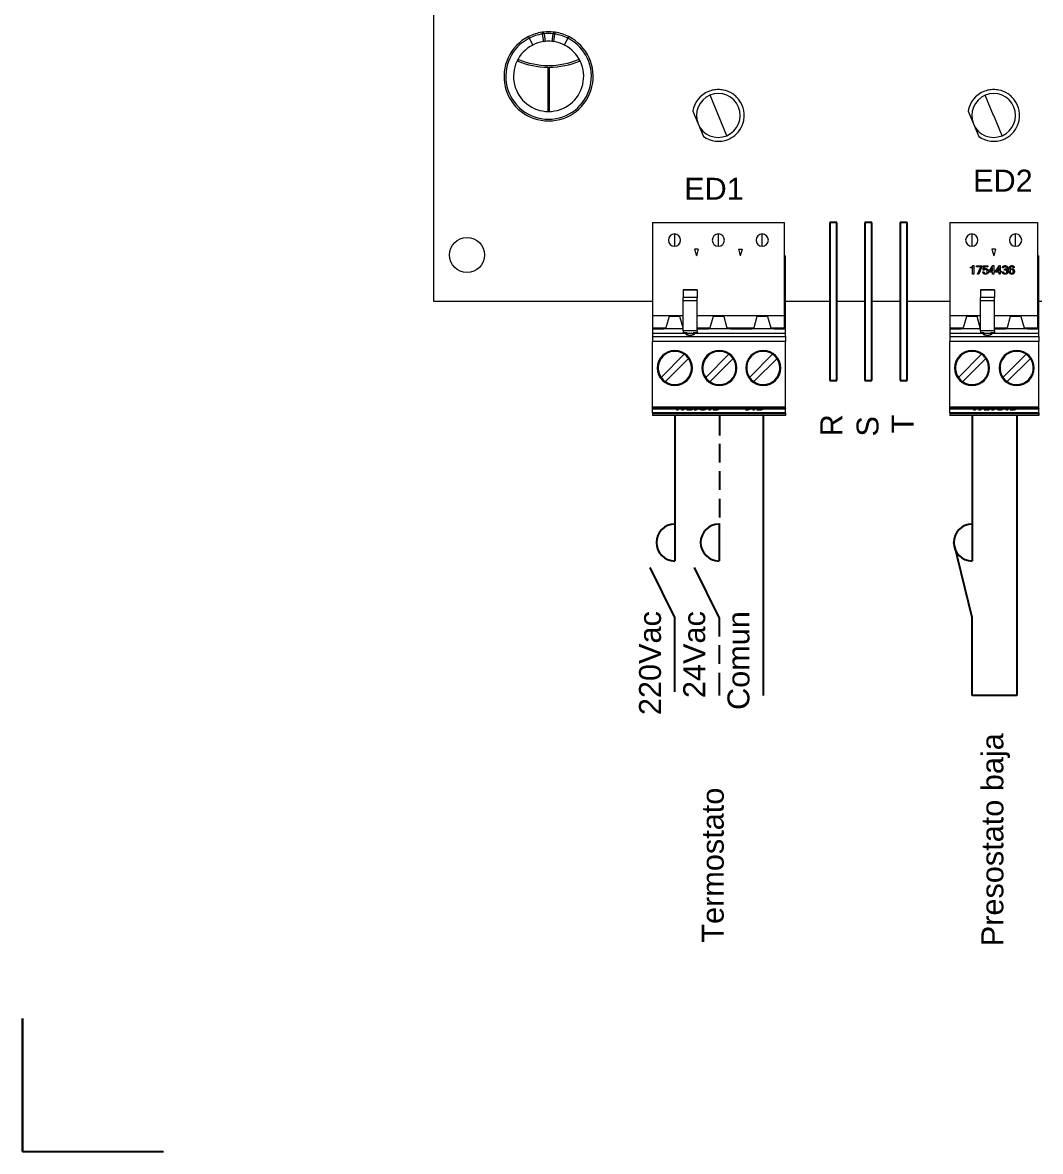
# Model space of a CAD drawing. Header units: millimetres. Extents: x -118 to 1430, y 370 to 641.
# Drawn here: x -118.3 to -2.3, y 370.1 to 498.8 of the extents above; entities that cross this region are included whole.
import ezdxf

# ---------------------------------------------------------------- set-up
doc = ezdxf.new("R2010")
doc.units = ezdxf.units.MM
doc.layers.add('TANGENT EDGES', color=7, linetype='Continuous', lineweight=0)
doc.layers.add('VISIBLE', color=7, linetype='Continuous', lineweight=0)
doc.layers.add('Z100', color=9, linetype='Continuous', plot=False)
doc.styles.get("Standard").update_dxf_attribs({"font": 'arial.ttf'})

msp = doc.modelspace()

# ---------------------------------------------------------------- linework, layer by layer
for p, q in [((-43.99, 453.97), (-43.99, 437.41)), ((-38.91, 453.97), (-38.91, 451.72)), ((-33.91, 453.97), (-33.91, 422.08)), ((-33.91, 453.97), (-33.91, 422.08)), ((-10.1, 453.97), (-10.1, 437.41)), ((-5.02, 453.97), (-5.02, 422.08)), ((-38.91, 450.77), (-38.91, 448.64)), ((-38.91, 447.63), (-38.91, 445.5)), ((-38.91, 444.49), (-38.91, 442.36)), ((-38.95, 441.66), (-38.95, 437.41)), ((-10.1, 430.95), (-12.2, 439.5)), ((-43.99, 430.95), (-46.79, 436.68)), ((-38.95, 430.95), (-41.75, 436.68)), ((-43.99, 422.5), (-43.99, 430.95)), ((-38.95, 430.95), (-38.95, 428.82)), ((-10.1, 422.08), (-10.1, 430.95)), ((-38.95, 427.81), (-38.95, 425.68)), ((-38.95, 424.67), (-38.95, 422.08)), ((-5.02, 422.08), (-10.1, 422.08))]:
    msp.add_line(p, q)
for centre in [(-43.99, 439.5), (-38.95, 439.5), (-10.1, 439.5)]:
    msp.add_arc(centre, 2.1, 90, 270)
at = {"layer": 'TANGENT EDGES'}
for p, q in [((-60.68, 497.15), (-60.59, 496.97)), ((-60.59, 496.97), (-60.19, 496.18)), ((-59.13, 497.64), (-59.1, 497.44)), ((-59.1, 497.44), (-58.97, 496.57)), ((-58.9, 497.47), (-58.77, 496.6)), ((-57.99, 496.6), (-57.86, 497.47)), ((-57.79, 496.57), (-57.66, 497.44)), ((-57.66, 497.44), (-57.63, 497.64)), ((-56.57, 496.18), (-56.17, 496.97)), ((-56.17, 496.97), (-56.08, 497.15)), ((-39.03, 488.18), (-39.98, 490.48)), ((-7.65, 488.18), (-8.6, 490.48)), ((-38.07, 485.86), (-39.02, 488.16)), ((-6.68, 485.86), (-7.64, 488.16)), ((-44.03, 474.67), (-44.03, 473.27)), ((-39.03, 473.27), (-39.03, 474.67)), ((-34.03, 473.27), (-34.03, 474.67)), ((-10.14, 474.67), (-10.14, 473.27)), ((-5.14, 473.27), (-5.14, 474.67)), ((-41.45, 468.25), (-43.05, 468.25)), ((-7.56, 468.25), (-9.16, 468.25)), ((-41.45, 467.43), (-43.05, 467.43)), ((-7.56, 467.43), (-9.16, 467.43)), ((-42.6, 463.4), (-43.05, 463.4)), ((-41.45, 463.4), (-41.89, 463.4)), ((-8.71, 463.4), (-9.16, 463.4)), ((-7.56, 463.4), (-8.01, 463.4)), ((-31.37, 462.4), (-46.53, 462.4)), ((-2.48, 462.4), (-12.64, 462.4)), ((-46.53, 454.97), (-31.37, 454.97)), ((-31.37, 454.77), (-46.53, 454.77)), ((-31.37, 454.17), (-46.53, 454.17)), ((-42.51, 454.61), (-42.51, 454.64)), ((-42.31, 454.69), (-42.31, 454.71)), ((-42.31, 454.6), (-42.31, 454.61)), ((-42.16, 454.68), (-42.16, 454.71)), ((-42.07, 454.61), (-42.07, 454.69)), ((-40.95, 454.74), (-40.95, 454.75)), ((-40.82, 454.6), (-40.82, 454.61)), ((-40.68, 454.74), (-40.68, 454.75)), ((-39.56, 454.67), (-39.56, 454.75)), ((-39.54, 454.61), (-39.54, 454.64)), ((-39.47, 454.74), (-39.47, 454.75)), ((-39.36, 454.66), (-39.36, 454.67)), ((-39.36, 454.6), (-39.36, 454.61)), ((-39.2, 454.74), (-39.2, 454.75)), ((-35.95, 454.74), (-35.95, 454.75)), ((-35.82, 454.6), (-35.82, 454.61)), ((-35.68, 454.74), (-35.68, 454.75)), ((-34.56, 454.67), (-34.56, 454.75)), ((-34.54, 454.61), (-34.54, 454.64)), ((-34.47, 454.74), (-34.47, 454.75)), ((-34.36, 454.66), (-34.36, 454.67)), ((-34.36, 454.6), (-34.36, 454.61)), ((-34.2, 454.74), (-34.2, 454.75)), ((-12.64, 454.97), (-2.48, 454.97)), ((-2.48, 454.77), (-12.64, 454.77)), ((-2.48, 454.17), (-12.64, 454.17)), ((-8.63, 454.61), (-8.63, 454.64)), ((-8.42, 454.69), (-8.42, 454.71)), ((-8.42, 454.6), (-8.42, 454.61)), ((-8.28, 454.68), (-8.28, 454.71)), ((-8.19, 454.61), (-8.19, 454.69)), ((-7.07, 454.74), (-7.07, 454.75)), ((-6.93, 454.6), (-6.93, 454.61)), ((-6.79, 454.74), (-6.79, 454.75)), ((-5.68, 454.67), (-5.68, 454.75)), ((-5.66, 454.61), (-5.66, 454.64)), ((-5.59, 454.74), (-5.59, 454.75)), ((-5.48, 454.66), (-5.48, 454.67)), ((-5.47, 454.6), (-5.47, 454.61)), ((-5.32, 454.74), (-5.32, 454.75))]:
    msp.add_line(p, q, dxfattribs=at)
for centre, radius, start, end in [((-58.38, 492.62), 4.88, 116.9206, 63.0794), ((-58.38, 492.62), 4.88, 98.4901, 116.9206), ((-58.38, 492.63), 4.87, 96.138, 98.4933), ((-58.38, 492.62), 4.88, 83.8588, 96.1412), ((-58.38, 492.63), 4.87, 81.5067, 83.862), ((-58.38, 492.62), 4.88, 63.0794, 81.5099), ((-39.03, 488.17), 0.01, 112.5227, 292.5227), ((-39.03, 488.17), 0.01, 292.5227, 112.5227), ((-7.64, 488.17), 0.01, 112.5227, 292.5227), ((-7.64, 488.17), 0.01, 292.5227, 112.5227), ((-44.03, 473.97), 0.7, 90, 270), ((-44.03, 473.97), 0.7, 270, 90), ((-39.03, 473.97), 0.7, 90, 270), ((-39.03, 473.97), 0.7, 270, 90), ((-34.03, 473.97), 0.7, 90, 270), ((-34.03, 473.97), 0.7, 270, 90), ((-10.14, 473.97), 0.7, 90, 270), ((-10.14, 473.97), 0.7, 270, 90), ((-5.14, 473.97), 0.7, 90, 270), ((-5.14, 473.97), 0.7, 270, 90)]:
    msp.add_arc(centre, radius, start, end, dxfattribs=at)
for centre, major_axis, ratio, start_param, end_param in [((-58.9, 497.47), (-0.03, 0.198), 0.000328, 4.71129, 6.283185), ((-57.86, 497.47), (-0.029, -0.198), 0.000506, -3.141545, -1.570256)]:
    msp.add_ellipse(centre, major_axis=major_axis, ratio=ratio, start_param=start_param, end_param=end_param, dxfattribs=at)
at = {"layer": 'VISIBLE'}
for p, q in [((-71.47, 466.97), (-71.47, 553.57)), ((-58.93, 497.67), (-58.93, 497.67)), ((-57.83, 497.67), (-57.83, 497.67)), ((-58.48, 493.67), (-58.48, 488.69)), ((-58.28, 488.69), (-58.28, 493.67)), ((-41.94, 488.66), (-41.34, 487.21)), ((-10.55, 488.66), (-9.95, 487.21)), ((-41.34, 487.21), (-40.74, 485.76)), ((-9.95, 487.21), (-9.35, 485.76)), ((-46.53, 475.97), (-46.53, 466.97)), ((-46.53, 475.97), (-31.53, 475.97)), ((-31.53, 475.97), (-31.53, 466.97)), ((-12.64, 475.97), (-12.64, 466.97)), ((-12.64, 475.97), (-2.64, 475.97)), ((-2.64, 475.97), (-2.64, 466.97)), ((-41.33, 472.92), (-41.73, 472.92)), ((-41.73, 472.92), (-41.53, 472.17)), ((-41.33, 472.92), (-41.53, 472.17)), ((-36.73, 472.92), (-36.33, 472.92)), ((-36.73, 472.92), (-36.53, 472.17)), ((-36.33, 472.92), (-36.53, 472.17)), ((-31.53, 472.17), (-31.37, 472.17)), ((-31.37, 463.87), (-31.37, 472.17)), ((-7.44, 472.92), (-7.84, 472.92)), ((-7.84, 472.92), (-7.64, 472.17)), ((-7.44, 472.92), (-7.64, 472.17)), ((-2.64, 472.17), (-2.48, 472.17)), ((-2.48, 463.87), (-2.48, 472.17)), ((-10.27, 470.79), (-10.27, 470.89)), ((-10.04, 470.09), (-10.04, 470.84)), ((-10.01, 471.06), (-9.91, 471.06)), ((-9.91, 471.06), (-9.91, 470.09)), ((-9.61, 470.93), (-9.61, 471.04)), ((-9.61, 471.04), (-8.99, 471.04)), ((-9.12, 470.93), (-9.61, 470.93)), ((-9.47, 470.09), (-9.12, 470.93)), ((-8.99, 470.96), (-9.34, 470.09)), ((-8.99, 471.04), (-8.99, 470.96)), ((-8.84, 470.54), (-8.8, 471.04)), ((-8.8, 471.04), (-8.29, 471.04)), ((-8.69, 470.93), (-8.72, 470.67)), ((-8.29, 470.93), (-8.69, 470.93)), ((-8.29, 471.04), (-8.29, 470.93)), ((-8.17, 470.43), (-7.73, 471.06)), ((-7.76, 470.86), (-8.05, 470.43)), ((-7.76, 470.43), (-7.76, 470.86)), ((-7.73, 471.06), (-7.64, 471.06)), ((-7.64, 471.06), (-7.64, 470.43)), ((-7.43, 470.43), (-6.99, 471.06)), ((-7.02, 470.86), (-7.31, 470.43)), ((-7.02, 470.43), (-7.02, 470.86)), ((-6.99, 471.06), (-6.9, 471.06)), ((-6.9, 471.06), (-6.9, 470.43)), ((-6.51, 470.81), (-6.63, 470.81)), ((-5.29, 470.82), (-5.42, 470.82)), ((-9.91, 470.09), (-10.04, 470.09)), ((-9.34, 470.09), (-9.47, 470.09)), ((-8.87, 470.34), (-8.75, 470.34)), ((-8.74, 470.54), (-8.84, 470.54)), ((-8.17, 470.32), (-8.17, 470.43)), ((-7.76, 470.32), (-8.17, 470.32)), ((-8.05, 470.43), (-7.76, 470.43)), ((-7.76, 470.09), (-7.76, 470.32)), ((-7.64, 470.09), (-7.76, 470.09)), ((-7.64, 470.43), (-7.51, 470.43)), ((-7.64, 470.32), (-7.64, 470.09)), ((-7.51, 470.32), (-7.64, 470.32)), ((-7.51, 470.43), (-7.51, 470.32)), ((-7.43, 470.32), (-7.43, 470.43)), ((-7.02, 470.32), (-7.43, 470.32)), ((-7.31, 470.43), (-7.02, 470.43)), ((-7.02, 470.09), (-7.02, 470.32)), ((-6.9, 470.09), (-7.02, 470.09)), ((-6.9, 470.43), (-6.77, 470.43)), ((-6.77, 470.32), (-6.9, 470.32)), ((-6.9, 470.32), (-6.9, 470.09)), ((-6.77, 470.43), (-6.77, 470.32)), ((-6.65, 470.34), (-6.52, 470.34)), ((-6.4, 470.55), (-6.4, 470.65)), ((-6.4, 470.65), (-6.37, 470.65)), ((-6.36, 470.55), (-6.4, 470.55)), ((-41.45, 468.31), (-43.05, 468.31)), ((-43.05, 468.31), (-43.05, 468.25)), ((-43.05, 468.25), (-43.05, 467.43)), ((-41.45, 468.31), (-41.45, 468.25)), ((-41.45, 468.25), (-41.45, 467.43)), ((-7.56, 468.31), (-9.16, 468.31)), ((-9.16, 468.31), (-9.16, 468.25)), ((-9.16, 468.25), (-9.16, 467.43)), ((-7.56, 468.31), (-7.56, 468.25)), ((-7.56, 468.25), (-7.56, 467.43)), ((-46.53, 466.97), (-71.47, 466.97)), ((-46.53, 466.97), (-46.53, 465.34)), ((-43.05, 467.06), (-43.05, 467.43)), ((-41.45, 467.06), (-43.05, 467.06)), ((-43.05, 463.63), (-43.05, 467.06)), ((-41.45, 467.06), (-41.45, 467.43)), ((-41.45, 463.63), (-41.45, 467.06)), ((-31.53, 466.97), (-31.53, 465.34)), ((-26.32, 466.97), (-31.53, 466.97)), ((-26.32, 466.97), (-31.53, 466.97)), ((-22.32, 466.97), (-25.52, 466.97)), ((-22.32, 466.97), (-25.52, 466.97)), ((-18.32, 466.97), (-21.52, 466.97)), ((-12.64, 466.97), (-17.52, 466.97)), ((-12.64, 466.97), (-12.64, 465.34)), ((-9.16, 467.06), (-9.16, 467.43)), ((-7.56, 467.06), (-9.16, 467.06)), ((-9.16, 463.63), (-9.16, 467.06)), ((-7.56, 467.06), (-7.56, 467.43)), ((-7.56, 463.63), (-7.56, 467.06)), ((-2.64, 466.97), (-2.64, 465.34)), ((-2.14, 466.97), (-2.48, 466.97)), ((-43.05, 465.34), (-46.53, 465.34)), ((-46.53, 465.34), (-46.53, 463.97)), ((-44.63, 465.27), (-45, 463.97)), ((-43.42, 465.27), (-44.63, 465.27)), ((-43.05, 463.97), (-43.42, 465.27)), ((-31.53, 465.34), (-41.45, 465.34)), ((-39.63, 465.27), (-40, 463.97)), ((-38.42, 465.27), (-39.63, 465.27)), ((-38.42, 465.27), (-38.05, 463.97)), ((-34.63, 465.27), (-35, 463.97)), ((-33.42, 465.27), (-34.63, 465.27)), ((-33.42, 465.27), (-33.05, 463.97)), ((-31.53, 465.34), (-31.53, 463.97)), ((-9.16, 465.34), (-12.64, 465.34)), ((-12.64, 465.34), (-12.64, 463.97)), ((-10.75, 465.27), (-11.12, 463.97)), ((-9.54, 465.27), (-10.75, 465.27)), ((-9.17, 463.97), (-9.54, 465.27)), ((-2.64, 465.34), (-7.56, 465.34)), ((-5.75, 465.27), (-6.12, 463.97)), ((-4.54, 465.27), (-5.75, 465.27)), ((-4.54, 465.27), (-4.17, 463.97)), ((-2.64, 465.34), (-2.64, 463.97)), ((-46.53, 463.97), (-45, 463.97)), ((-46.53, 463.97), (-46.53, 463.87)), ((-46.53, 463.87), (-46.53, 463.37)), ((-46.53, 463.87), (-45.24, 463.87)), ((-46.53, 463.37), (-42.63, 463.37)), ((-46.53, 463.37), (-46.53, 463)), ((-45.24, 463.97), (-45.24, 463.87)), ((-43.05, 463.87), (-45.24, 463.87)), ((-43.05, 463.97), (-43.05, 463.97)), ((-41.45, 463.63), (-43.05, 463.63)), ((-43.05, 463.63), (-43.05, 463.4)), ((-43.05, 463.37), (-43.05, 463.4)), ((-41.86, 463.37), (-31.37, 463.37)), ((-41.45, 463.97), (-40, 463.97)), ((-41.45, 463.87), (-40.16, 463.87)), ((-41.45, 463.63), (-41.45, 463.4)), ((-41.45, 463.37), (-41.45, 463.4)), ((-40.16, 463.87), (-40.16, 463.97)), ((-37.65, 463.87), (-40.16, 463.87)), ((-38.05, 463.97), (-35, 463.97)), ((-37.65, 463.87), (-37.65, 463.97)), ((-37.65, 463.87), (-35.16, 463.87)), ((-35.16, 463.87), (-35.16, 463.97)), ((-32.65, 463.87), (-35.16, 463.87)), ((-33.05, 463.97), (-31.53, 463.97)), ((-32.65, 463.87), (-32.65, 463.97)), ((-32.65, 463.87), (-31.37, 463.87)), ((-31.37, 463.37), (-31.37, 463.87)), ((-31.37, 463), (-31.37, 463.37)), ((-12.64, 463.97), (-11.12, 463.97)), ((-12.64, 463.97), (-12.64, 463.87)), ((-12.64, 463.87), (-12.64, 463.37)), ((-12.64, 463.87), (-11.36, 463.87)), ((-12.64, 463.37), (-8.74, 463.37)), ((-12.64, 463.37), (-12.64, 463)), ((-11.36, 463.97), (-11.36, 463.87)), ((-9.16, 463.87), (-11.36, 463.87)), ((-9.17, 463.97), (-9.16, 463.97)), ((-7.56, 463.63), (-9.16, 463.63)), ((-9.16, 463.63), (-9.16, 463.4)), ((-9.16, 463.37), (-9.16, 463.4)), ((-7.98, 463.37), (-2.48, 463.37)), ((-7.56, 463.97), (-6.12, 463.97)), ((-7.56, 463.87), (-6.28, 463.87)), ((-7.56, 463.63), (-7.56, 463.4)), ((-7.56, 463.37), (-7.56, 463.4)), ((-6.28, 463.87), (-6.28, 463.97)), ((-3.77, 463.87), (-6.28, 463.87)), ((-4.17, 463.97), (-2.64, 463.97)), ((-3.77, 463.87), (-3.77, 463.97)), ((-3.77, 463.87), (-2.48, 463.87)), ((-2.48, 463.37), (-2.48, 463.87)), ((-2.48, 463), (-2.48, 463.37)), ((-46.53, 463), (-31.37, 463)), ((-46.53, 463), (-46.53, 462.4)), ((-46.53, 454.97), (-46.53, 462.4)), ((-31.37, 463), (-31.37, 462.4)), ((-31.37, 454.97), (-31.37, 462.4)), ((-12.64, 463), (-2.48, 463)), ((-12.64, 463), (-12.64, 462.4)), ((-12.64, 454.97), (-12.64, 462.4)), ((-2.48, 463), (-2.48, 462.4)), ((-2.48, 454.97), (-2.48, 462.4)), ((-45.55, 458.33), (-42.92, 460.96)), ((-42.42, 460.47), (-45.05, 457.84)), ((-37.84, 460.96), (-40.47, 458.33)), ((-39.97, 457.84), (-37.34, 460.47)), ((-32.84, 460.96), (-35.47, 458.33)), ((-34.97, 457.84), (-32.34, 460.47)), ((-11.66, 458.33), (-9.03, 460.96)), ((-8.54, 460.47), (-11.17, 457.84)), ((-3.95, 460.96), (-6.58, 458.33)), ((-6.09, 457.84), (-3.46, 460.47)), ((-46.53, 454.77), (-46.53, 454.97)), ((-46.53, 454.77), (-46.53, 454.75)), ((-46.53, 454.75), (-31.37, 454.75)), ((-46.53, 454.27), (-46.53, 454.75)), ((-46.53, 454.27), (-46.53, 454.17)), ((-31.37, 454.27), (-46.53, 454.27)), ((-46.53, 454.17), (-46.53, 453.97)), ((-44, 454.72), (-44, 454.74)), ((-43.78, 454.73), (-43.78, 454.75)), ((-43.78, 454.6), (-43.78, 454.73)), ((-43.78, 454.7), (-43.65, 454.7)), ((-43.65, 454.6), (-43.78, 454.6)), ((-43.65, 454.75), (-43.65, 454.6)), ((-42.86, 454.75), (-43.35, 454.75)), ((-43.35, 454.75), (-43.35, 454.75)), ((-43.21, 454.6), (-42.86, 454.75)), ((-43.08, 454.6), (-43.21, 454.6)), ((-42.73, 454.75), (-43.08, 454.6)), ((-43.08, 454.6), (-43.08, 454.66)), ((-42.86, 454.75), (-42.86, 454.75)), ((-42.73, 454.75), (-42.73, 454.75)), ((-42.61, 454.64), (-42.49, 454.64)), ((-42.58, 454.68), (-42.55, 454.75)), ((-42.48, 454.68), (-42.58, 454.68)), ((-42.48, 454.68), (-42.48, 454.75)), ((-42.43, 454.75), (-42.45, 454.7)), ((-42.45, 454.7), (-42.45, 454.75)), ((-42.43, 454.75), (-42.43, 454.75)), ((-42.03, 454.75), (-42.43, 454.75)), ((-42.11, 454.65), (-42.11, 454.7)), ((-42.03, 454.75), (-42.03, 454.75)), ((-41.37, 454.75), (-41.86, 454.75)), ((-41.86, 454.75), (-41.86, 454.75)), ((-41.73, 454.6), (-41.37, 454.75)), ((-41.59, 454.6), (-41.73, 454.6)), ((-41.25, 454.75), (-41.59, 454.6)), ((-41.59, 454.6), (-41.59, 454.66)), ((-41.37, 454.75), (-41.37, 454.75)), ((-41.25, 454.75), (-41.25, 454.75)), ((-41, 454.68), (-41, 454.75)), ((-40.63, 454.68), (-40.63, 454.75)), ((-40.3, 454.72), (-40.3, 454.74)), ((-40.07, 454.73), (-40.07, 454.75)), ((-40.07, 454.6), (-40.07, 454.73)), ((-40.07, 454.7), (-39.94, 454.7)), ((-39.94, 454.6), (-40.07, 454.6)), ((-39.94, 454.75), (-39.94, 454.6)), ((-39.63, 454.64), (-39.5, 454.64)), ((-39.52, 454.71), (-39.52, 454.75)), ((-39.15, 454.68), (-39.15, 454.69)), ((-39.14, 454.69), (-39.14, 454.75)), ((-39.12, 454.75), (-39.11, 454.75)), ((-35.63, 454.68), (-35.63, 454.75)), ((-35.3, 454.72), (-35.3, 454.74)), ((-35.07, 454.73), (-35.07, 454.75)), ((-35.07, 454.6), (-35.07, 454.73)), ((-35.07, 454.7), (-34.94, 454.7)), ((-34.94, 454.6), (-35.07, 454.6)), ((-34.94, 454.75), (-34.94, 454.6)), ((-34.63, 454.64), (-34.5, 454.64)), ((-34.52, 454.71), (-34.52, 454.75)), ((-34.15, 454.68), (-34.15, 454.69)), ((-34.14, 454.69), (-34.14, 454.75)), ((-34.12, 454.75), (-34.11, 454.75)), ((-31.37, 454.77), (-31.37, 454.97)), ((-31.37, 454.77), (-31.37, 454.75)), ((-31.37, 454.27), (-31.37, 454.75)), ((-31.37, 454.27), (-31.37, 454.17)), ((-31.37, 454.17), (-31.37, 453.97)), ((-12.64, 454.77), (-12.64, 454.97)), ((-12.64, 454.77), (-12.64, 454.75)), ((-12.64, 454.75), (-2.48, 454.75)), ((-12.64, 454.27), (-12.64, 454.75)), ((-12.64, 454.27), (-12.64, 454.17)), ((-2.48, 454.27), (-12.64, 454.27)), ((-12.64, 454.17), (-12.64, 453.97)), ((-10.12, 454.72), (-10.12, 454.74)), ((-9.89, 454.73), (-9.89, 454.75)), ((-9.89, 454.6), (-9.89, 454.73)), ((-9.89, 454.7), (-9.77, 454.7)), ((-9.77, 454.6), (-9.89, 454.6)), ((-9.77, 454.75), (-9.77, 454.6)), ((-8.97, 454.75), (-9.46, 454.75)), ((-9.46, 454.75), (-9.46, 454.75)), ((-9.33, 454.6), (-8.97, 454.75)), ((-9.19, 454.6), (-9.33, 454.6)), ((-8.84, 454.75), (-9.19, 454.6)), ((-9.19, 454.6), (-9.19, 454.66)), ((-8.97, 454.75), (-8.97, 454.75)), ((-8.84, 454.75), (-8.84, 454.75)), ((-8.73, 454.64), (-8.6, 454.64)), ((-8.69, 454.68), (-8.66, 454.75)), ((-8.6, 454.68), (-8.69, 454.68)), ((-8.6, 454.68), (-8.6, 454.75)), ((-8.55, 454.75), (-8.57, 454.7)), ((-8.57, 454.7), (-8.57, 454.75)), ((-8.55, 454.75), (-8.55, 454.75)), ((-8.14, 454.75), (-8.55, 454.75)), ((-8.22, 454.65), (-8.22, 454.7)), ((-8.14, 454.75), (-8.14, 454.75)), ((-7.49, 454.75), (-7.98, 454.75)), ((-7.98, 454.75), (-7.98, 454.75)), ((-7.85, 454.6), (-7.49, 454.75)), ((-7.71, 454.6), (-7.85, 454.6)), ((-7.36, 454.75), (-7.71, 454.6)), ((-7.71, 454.6), (-7.71, 454.66)), ((-7.49, 454.75), (-7.49, 454.75)), ((-7.36, 454.75), (-7.36, 454.75)), ((-7.11, 454.68), (-7.11, 454.75)), ((-6.75, 454.68), (-6.75, 454.75)), ((-6.41, 454.72), (-6.41, 454.74)), ((-6.18, 454.73), (-6.18, 454.75)), ((-6.18, 454.6), (-6.18, 454.73)), ((-6.18, 454.7), (-6.06, 454.7)), ((-6.06, 454.6), (-6.18, 454.6)), ((-6.06, 454.75), (-6.06, 454.6)), ((-5.75, 454.64), (-5.62, 454.64)), ((-5.63, 454.71), (-5.63, 454.75)), ((-5.26, 454.69), (-5.26, 454.75)), ((-5.26, 454.68), (-5.26, 454.69)), ((-5.24, 454.75), (-5.22, 454.75)), ((-2.48, 454.77), (-2.48, 454.97)), ((-2.48, 454.77), (-2.48, 454.75)), ((-2.48, 454.27), (-2.48, 454.75)), ((-2.48, 454.27), (-2.48, 454.17)), ((-2.48, 454.17), (-2.48, 453.97)), ((-31.37, 453.97), (-46.53, 453.97)), ((-2.48, 453.97), (-12.64, 453.97))]:
    msp.add_line(p, q, dxfattribs=at)
msp.add_circle((-67.67, 472.27), 2, dxfattribs=at)
for centre, radius, start, end in [((-58.38, 492.62), 5.08, 116.9206, 270), ((-58.38, 492.62), 5.08, 98.4901, 116.9206), ((-58.38, 492.62), 4, 98.4901, 116.9206), ((-58.38, 492.62), 5.08, 96.2337, 98.4901), ((-58.38, 492.62), 3.99, 95.6212, 98.4929), ((-58.38, 492.62), 5.08, 83.7845, 96.2155), ((-58.38, 492.62), 4, 90, 95.6241), ((-58.38, 492.62), 5.08, 270, 63.0794), ((-58.38, 492.62), 4, 84.3759, 90), ((-58.38, 492.62), 3.99, 81.5071, 84.3788), ((-58.38, 492.62), 5.08, 81.5099, 83.7663), ((-58.38, 492.62), 4, 63.0794, 81.5099), ((-58.38, 492.62), 5.08, 63.0794, 81.5099), ((-58.38, 492.62), 4, 116.9206, 270.0001), ((-58.38, 492.62), 4, 269.9999, 63.0794), ((-58.38, 492.62), 3.92, 150.4522, 153.3915), ((-58.38, 502.7), 9.04, 247.167, 269.3661), ((-58.38, 502.7), 8.84, 247.286, 292.714), ((-58.38, 502.7), 9.04, 270.6339, 292.833), ((-58.37, 492.62), 3.92, 26.6085, 29.5478), ((-39.03, 488.17), 2.95, 112.5227, 170.4589), ((-39.03, 488.17), 2.5, 112.5227, 292.5227), ((-39.03, 488.17), 2.95, 101.2727, 112.5227), ((-39.03, 488.17), 2.5, 292.5227, 112.5227), ((-39.03, 488.17), 2.95, 90.0227, 101.2727), ((-39.03, 488.17), 2.95, 78.7727, 90.0227), ((-39.03, 488.17), 2.95, 56.2727, 78.7727), ((-39.03, 488.17), 2.95, 45.0227, 56.2727), ((-39.03, 488.17), 2.95, 33.7727, 45.0227), ((-7.64, 488.17), 2.95, 112.5227, 170.4589), ((-7.64, 488.17), 2.5, 112.5227, 292.5227), ((-7.64, 488.17), 2.95, 101.2727, 112.5227), ((-7.64, 488.17), 2.5, 292.5227, 112.5227), ((-7.64, 488.17), 2.95, 90.0227, 101.2727), ((-7.64, 488.17), 2.95, 78.7727, 90.0227), ((-7.64, 488.17), 2.95, 56.2727, 78.7727), ((-7.64, 488.17), 2.95, 45.0227, 56.2727), ((-7.64, 488.17), 2.95, 33.7727, 45.0227), ((-39.03, 488.17), 2.95, 11.2727, 33.7727), ((-7.64, 488.17), 2.95, 11.2727, 33.7727), ((-58.38, 492.61), 3.92, 268.5366, 271.4634), ((-39.03, 488.17), 2.95, 326.2727, 348.7727), ((-39.03, 488.17), 2.95, 0.0227, 11.2727), ((-39.03, 488.17), 2.95, 348.7727, 0.0227), ((-7.64, 488.17), 2.95, 326.2727, 348.7727), ((-7.64, 488.17), 2.95, 0.0227, 11.2727), ((-7.64, 488.17), 2.95, 348.7727, 0.0227), ((-39.03, 488.17), 2.95, 315.0227, 326.2727), ((-7.64, 488.17), 2.95, 315.0227, 326.2727), ((-39.03, 488.17), 2.95, 234.5865, 292.5227), ((-39.03, 488.17), 2.95, 292.5227, 303.7727), ((-39.03, 488.17), 2.95, 303.7727, 315.0227), ((-7.64, 488.17), 2.95, 234.5865, 292.5227), ((-7.64, 488.17), 2.95, 292.5227, 303.7727), ((-7.64, 488.17), 2.95, 303.7727, 315.0227), ((-43.99, 459.4), 2, 90, 270), ((-43.99, 459.4), 1.89, 135, 214.3365), ((-43.99, 459.4), 1.89, 55.6635, 135), ((-43.99, 459.4), 2, 270, 90), ((-43.99, 459.4), 1.89, 34.3365, 55.6635), ((-43.99, 459.4), 1.89, 315, 34.3365), ((-38.91, 459.4), 2, 90, 270), ((-38.91, 459.4), 1.89, 135, 214.3365), ((-38.91, 459.4), 1.89, 55.6635, 135), ((-38.91, 459.4), 2, 270, 90), ((-38.91, 459.4), 1.89, 34.3365, 55.6635), ((-38.91, 459.4), 1.89, 315, 34.3365), ((-33.91, 459.4), 2, 90, 270), ((-33.91, 459.4), 1.89, 135, 214.3365), ((-33.91, 459.4), 1.89, 55.6635, 135), ((-33.91, 459.4), 2, 270, 90), ((-33.91, 459.4), 1.89, 34.3365, 55.6635), ((-33.91, 459.4), 1.89, 315, 34.3365), ((-10.1, 459.4), 2, 90, 270), ((-10.1, 459.4), 1.89, 135, 214.3365), ((-10.1, 459.4), 1.89, 55.6635, 135), ((-10.1, 459.4), 2, 270, 90), ((-10.1, 459.4), 1.89, 34.3365, 55.6635), ((-10.1, 459.4), 1.89, 315, 34.3365), ((-5.02, 459.4), 2, 90, 270), ((-5.02, 459.4), 1.89, 135, 214.3365), ((-5.02, 459.4), 1.89, 55.6635, 135), ((-5.02, 459.4), 2, 270, 90), ((-5.02, 459.4), 1.89, 34.3365, 55.6635), ((-5.02, 459.4), 1.89, 315, 34.3365), ((-43.99, 459.4), 1.89, 214.3365, 235.6635), ((-43.99, 459.4), 1.89, 235.6635, 315), ((-38.91, 459.4), 1.89, 214.3365, 235.6635), ((-38.91, 459.4), 1.89, 235.6635, 315), ((-33.91, 459.4), 1.89, 214.3365, 235.6635), ((-33.91, 459.4), 1.89, 235.6635, 315), ((-10.1, 459.4), 1.89, 214.3365, 235.6635), ((-10.1, 459.4), 1.89, 235.6635, 315), ((-5.02, 459.4), 1.89, 214.3365, 235.6635), ((-5.02, 459.4), 1.89, 235.6635, 315)]:
    msp.add_arc(centre, radius, start, end, dxfattribs=at)
for points in [[(-10.27, 470.89), (-10.04, 470.89), (-10.01, 471.06)], [(-10.04, 470.84), (-10.11, 470.79), (-10.27, 470.79)], [(-6.63, 470.81), (-6.62, 470.93), (-6.54, 471)], [(-6.54, 471), (-6.46, 471.06), (-6.35, 471.06)], [(-6.34, 470.96), (-6.49, 470.96), (-6.51, 470.81)], [(-6.37, 470.65), (-6.2, 470.65), (-6.2, 470.82)], [(-6.35, 471.06), (-6.22, 471.06), (-6.14, 470.99)], [(-6.23, 470.93), (-6.27, 470.96), (-6.34, 470.96)], [(-6.2, 470.82), (-6.2, 470.89), (-6.23, 470.93)], [(-6.14, 470.99), (-6.07, 470.92), (-6.07, 470.81)], [(-6.07, 470.81), (-6.07, 470.75), (-6.1, 470.7)], [(-5.9, 470.54), (-5.9, 471.06), (-5.57, 471.06)], [(-5.71, 470.87), (-5.77, 470.78), (-5.78, 470.6)], [(-5.57, 470.96), (-5.66, 470.96), (-5.71, 470.87)], [(-5.57, 471.06), (-5.46, 471.06), (-5.38, 471)], [(-5.42, 470.82), (-5.44, 470.96), (-5.57, 470.96)], [(-5.38, 471), (-5.31, 470.94), (-5.29, 470.82)], [(-8.77, 470.14), (-8.86, 470.21), (-8.87, 470.34)], [(-8.57, 470.07), (-8.69, 470.07), (-8.77, 470.14)], [(-8.75, 470.34), (-8.74, 470.25), (-8.69, 470.21)], [(-8.57, 470.62), (-8.67, 470.62), (-8.74, 470.54)], [(-8.72, 470.67), (-8.64, 470.72), (-8.54, 470.72)], [(-8.69, 470.21), (-8.64, 470.17), (-8.57, 470.17)], [(-8.42, 470.56), (-8.48, 470.62), (-8.57, 470.62)], [(-8.57, 470.17), (-8.48, 470.17), (-8.42, 470.24)], [(-8.33, 470.17), (-8.42, 470.07), (-8.57, 470.07)], [(-8.54, 470.72), (-8.42, 470.72), (-8.33, 470.64)], [(-8.37, 470.4), (-8.37, 470.5), (-8.42, 470.56)], [(-8.42, 470.24), (-8.37, 470.3), (-8.37, 470.4)], [(-8.33, 470.64), (-8.24, 470.55), (-8.24, 470.41)], [(-8.24, 470.41), (-8.24, 470.27), (-8.33, 470.17)], [(-6.56, 470.15), (-6.64, 470.22), (-6.65, 470.34)], [(-6.34, 470.07), (-6.47, 470.07), (-6.56, 470.15)], [(-6.52, 470.34), (-6.52, 470.27), (-6.47, 470.22)], [(-6.47, 470.22), (-6.42, 470.17), (-6.34, 470.17)], [(-6.2, 470.51), (-6.25, 470.55), (-6.36, 470.55)], [(-6.34, 470.17), (-6.25, 470.17), (-6.2, 470.23)], [(-6.11, 470.16), (-6.2, 470.07), (-6.34, 470.07)], [(-6.1, 470.7), (-6.13, 470.64), (-6.2, 470.61)], [(-6.2, 470.61), (-6.11, 470.59), (-6.07, 470.53)], [(-6.15, 470.37), (-6.15, 470.46), (-6.2, 470.51)], [(-6.2, 470.23), (-6.15, 470.28), (-6.15, 470.37)], [(-6.02, 470.37), (-6.02, 470.24), (-6.11, 470.16)], [(-6.07, 470.53), (-6.02, 470.46), (-6.02, 470.37)], [(-5.82, 470.19), (-5.9, 470.31), (-5.9, 470.54)], [(-5.58, 470.07), (-5.73, 470.07), (-5.82, 470.19)], [(-5.78, 470.6), (-5.68, 470.71), (-5.56, 470.71)], [(-5.58, 470.61), (-5.68, 470.61), (-5.78, 470.51)], [(-5.78, 470.51), (-5.78, 470.35), (-5.72, 470.26)], [(-5.72, 470.26), (-5.67, 470.17), (-5.58, 470.17)], [(-5.45, 470.55), (-5.5, 470.61), (-5.58, 470.61)], [(-5.58, 470.17), (-5.5, 470.17), (-5.45, 470.23)], [(-5.36, 470.17), (-5.44, 470.07), (-5.58, 470.07)], [(-5.56, 470.71), (-5.44, 470.71), (-5.36, 470.62)], [(-5.4, 470.39), (-5.4, 470.49), (-5.45, 470.55)], [(-5.45, 470.23), (-5.4, 470.3), (-5.4, 470.39)], [(-5.36, 470.62), (-5.28, 470.53), (-5.28, 470.4)], [(-5.28, 470.4), (-5.28, 470.26), (-5.36, 470.17)], [(-44, 454.74), (-43.86, 454.74), (-43.79, 454.75)], [(-43.78, 454.73), (-43.85, 454.72), (-44, 454.72)], [(-42.51, 454.61), (-42.6, 454.62), (-42.61, 454.64)], [(-42.31, 454.6), (-42.43, 454.6), (-42.51, 454.61)], [(-42.49, 454.64), (-42.48, 454.63), (-42.43, 454.62)], [(-42.31, 454.69), (-42.41, 454.69), (-42.48, 454.68)], [(-42.45, 454.7), (-42.38, 454.71), (-42.28, 454.71)], [(-42.43, 454.62), (-42.38, 454.61), (-42.31, 454.61)], [(-42.16, 454.68), (-42.22, 454.69), (-42.31, 454.69)], [(-42.31, 454.61), (-42.22, 454.61), (-42.16, 454.62)], [(-42.07, 454.61), (-42.16, 454.6), (-42.31, 454.6)], [(-42.28, 454.71), (-42.16, 454.71), (-42.07, 454.69)], [(-42.11, 454.65), (-42.11, 454.67), (-42.16, 454.68)], [(-42.16, 454.62), (-42.11, 454.64), (-42.11, 454.65)], [(-42.07, 454.69), (-41.98, 454.68), (-41.98, 454.66)], [(-41.98, 454.66), (-41.98, 454.63), (-42.07, 454.61)], [(-41.13, 454.68), (-41.13, 454.73), (-41.03, 454.75)], [(-40.82, 454.6), (-41.13, 454.6), (-41.13, 454.68)], [(-41, 454.71), (-41.06, 454.71), (-41.09, 454.73)], [(-40.95, 454.74), (-41, 454.72), (-41, 454.68)], [(-41, 454.68), (-41, 454.64), (-40.95, 454.63)], [(-40.86, 454.75), (-40.92, 454.75), (-40.95, 454.74)], [(-40.95, 454.63), (-40.91, 454.61), (-40.82, 454.61)], [(-40.5, 454.68), (-40.5, 454.6), (-40.82, 454.6)], [(-40.82, 454.61), (-40.73, 454.61), (-40.68, 454.63)], [(-40.68, 454.74), (-40.71, 454.75), (-40.78, 454.75)], [(-40.63, 454.68), (-40.63, 454.72), (-40.68, 454.74)], [(-40.68, 454.63), (-40.63, 454.64), (-40.63, 454.68)], [(-40.54, 454.73), (-40.57, 454.71), (-40.63, 454.71)], [(-40.6, 454.75), (-40.5, 454.73), (-40.5, 454.68)], [(-40.3, 454.74), (-40.15, 454.74), (-40.09, 454.75)], [(-40.07, 454.73), (-40.14, 454.72), (-40.3, 454.72)], [(-39.65, 454.71), (-39.65, 454.73), (-39.57, 454.75)], [(-39.56, 454.67), (-39.65, 454.69), (-39.65, 454.71)], [(-39.54, 454.61), (-39.61, 454.62), (-39.63, 454.64)], [(-39.36, 454.66), (-39.48, 454.66), (-39.56, 454.67)], [(-39.36, 454.6), (-39.47, 454.6), (-39.54, 454.61)], [(-39.47, 454.74), (-39.52, 454.73), (-39.52, 454.71)], [(-39.52, 454.71), (-39.52, 454.7), (-39.47, 454.68)], [(-39.5, 454.64), (-39.49, 454.61), (-39.35, 454.61)], [(-39.39, 454.75), (-39.44, 454.75), (-39.47, 454.74)], [(-39.47, 454.68), (-39.42, 454.67), (-39.34, 454.67)], [(-39.02, 454.69), (-39.02, 454.6), (-39.36, 454.6)], [(-39.15, 454.68), (-39.24, 454.66), (-39.36, 454.66)], [(-39.35, 454.61), (-39.26, 454.61), (-39.21, 454.63)], [(-39.34, 454.67), (-39.24, 454.67), (-39.14, 454.69)], [(-39.2, 454.74), (-39.24, 454.75), (-39.3, 454.75)], [(-39.21, 454.63), (-39.16, 454.65), (-39.15, 454.68)], [(-39.14, 454.69), (-39.15, 454.72), (-39.2, 454.74)], [(-39.06, 454.73), (-39.09, 454.72), (-39.14, 454.71)], [(-39.11, 454.75), (-39.02, 454.73), (-39.02, 454.69)], [(-35.86, 454.75), (-35.92, 454.75), (-35.95, 454.74)], [(-35.95, 454.63), (-35.91, 454.61), (-35.82, 454.61)], [(-35.5, 454.68), (-35.5, 454.6), (-35.82, 454.6)], [(-35.82, 454.61), (-35.73, 454.61), (-35.68, 454.63)], [(-35.68, 454.74), (-35.71, 454.75), (-35.78, 454.75)], [(-35.63, 454.68), (-35.63, 454.72), (-35.68, 454.74)], [(-35.68, 454.63), (-35.63, 454.64), (-35.63, 454.68)], [(-35.54, 454.73), (-35.57, 454.71), (-35.63, 454.71)], [(-35.6, 454.75), (-35.5, 454.73), (-35.5, 454.68)], [(-35.3, 454.74), (-35.15, 454.74), (-35.09, 454.75)], [(-35.07, 454.73), (-35.14, 454.72), (-35.3, 454.72)], [(-34.65, 454.71), (-34.65, 454.73), (-34.57, 454.75)], [(-34.56, 454.67), (-34.65, 454.69), (-34.65, 454.71)], [(-34.54, 454.61), (-34.61, 454.62), (-34.63, 454.64)], [(-34.36, 454.66), (-34.48, 454.66), (-34.56, 454.67)], [(-34.36, 454.6), (-34.47, 454.6), (-34.54, 454.61)], [(-34.47, 454.74), (-34.52, 454.73), (-34.52, 454.71)], [(-34.52, 454.71), (-34.52, 454.7), (-34.47, 454.68)], [(-34.5, 454.64), (-34.49, 454.61), (-34.35, 454.61)], [(-34.39, 454.75), (-34.44, 454.75), (-34.47, 454.74)], [(-34.47, 454.68), (-34.42, 454.67), (-34.34, 454.67)], [(-34.02, 454.69), (-34.02, 454.6), (-34.36, 454.6)], [(-34.15, 454.68), (-34.24, 454.66), (-34.36, 454.66)], [(-34.35, 454.61), (-34.26, 454.61), (-34.21, 454.63)], [(-34.34, 454.67), (-34.24, 454.67), (-34.14, 454.69)], [(-34.2, 454.74), (-34.24, 454.75), (-34.3, 454.75)], [(-34.21, 454.63), (-34.16, 454.65), (-34.15, 454.68)], [(-34.14, 454.69), (-34.15, 454.72), (-34.2, 454.74)], [(-34.06, 454.73), (-34.09, 454.72), (-34.14, 454.71)], [(-34.11, 454.75), (-34.02, 454.73), (-34.02, 454.69)], [(-10.12, 454.74), (-9.98, 454.74), (-9.91, 454.75)], [(-9.89, 454.73), (-9.96, 454.72), (-10.12, 454.72)], [(-8.63, 454.61), (-8.71, 454.62), (-8.73, 454.64)], [(-8.42, 454.6), (-8.54, 454.6), (-8.63, 454.61)], [(-8.42, 454.69), (-8.53, 454.69), (-8.6, 454.68)], [(-8.6, 454.64), (-8.59, 454.63), (-8.54, 454.62)], [(-8.57, 454.7), (-8.5, 454.71), (-8.39, 454.71)], [(-8.54, 454.62), (-8.49, 454.61), (-8.42, 454.61)], [(-8.28, 454.68), (-8.34, 454.69), (-8.42, 454.69)], [(-8.42, 454.61), (-8.33, 454.61), (-8.28, 454.62)], [(-8.19, 454.61), (-8.27, 454.6), (-8.42, 454.6)], [(-8.39, 454.71), (-8.27, 454.71), (-8.18, 454.69)], [(-8.22, 454.65), (-8.22, 454.67), (-8.28, 454.68)], [(-8.28, 454.62), (-8.22, 454.64), (-8.22, 454.65)], [(-8.1, 454.66), (-8.1, 454.63), (-8.19, 454.61)], [(-8.18, 454.69), (-8.1, 454.68), (-8.1, 454.66)], [(-7.24, 454.68), (-7.24, 454.73), (-7.15, 454.75)], [(-6.93, 454.6), (-7.24, 454.6), (-7.24, 454.68)], [(-7.11, 454.71), (-7.17, 454.71), (-7.2, 454.73)], [(-7.07, 454.74), (-7.11, 454.72), (-7.11, 454.68)], [(-7.11, 454.68), (-7.11, 454.64), (-7.07, 454.63)], [(-6.97, 454.75), (-7.03, 454.75), (-7.07, 454.74)], [(-7.07, 454.63), (-7.02, 454.61), (-6.93, 454.61)], [(-6.62, 454.68), (-6.62, 454.6), (-6.93, 454.6)], [(-6.93, 454.61), (-6.84, 454.61), (-6.79, 454.63)], [(-6.79, 454.74), (-6.83, 454.75), (-6.89, 454.75)], [(-6.75, 454.68), (-6.75, 454.72), (-6.79, 454.74)], [(-6.79, 454.63), (-6.75, 454.64), (-6.75, 454.68)], [(-6.66, 454.73), (-6.69, 454.71), (-6.75, 454.71)], [(-6.71, 454.75), (-6.62, 454.73), (-6.62, 454.68)], [(-6.41, 454.74), (-6.27, 454.74), (-6.2, 454.75)], [(-6.18, 454.73), (-6.26, 454.72), (-6.41, 454.72)], [(-5.76, 454.71), (-5.76, 454.73), (-5.68, 454.75)], [(-5.68, 454.67), (-5.76, 454.69), (-5.76, 454.71)], [(-5.66, 454.61), (-5.73, 454.62), (-5.75, 454.64)], [(-5.48, 454.66), (-5.6, 454.66), (-5.68, 454.67)], [(-5.47, 454.6), (-5.58, 454.6), (-5.66, 454.61)], [(-5.59, 454.74), (-5.63, 454.73), (-5.63, 454.71)], [(-5.63, 454.71), (-5.63, 454.7), (-5.59, 454.68)], [(-5.62, 454.64), (-5.6, 454.61), (-5.47, 454.61)], [(-5.5, 454.75), (-5.55, 454.75), (-5.59, 454.74)], [(-5.59, 454.68), (-5.54, 454.67), (-5.46, 454.67)], [(-5.26, 454.68), (-5.35, 454.66), (-5.48, 454.66)], [(-5.14, 454.69), (-5.14, 454.6), (-5.47, 454.6)], [(-5.47, 454.61), (-5.38, 454.61), (-5.32, 454.63)], [(-5.46, 454.67), (-5.36, 454.67), (-5.26, 454.69)], [(-5.32, 454.74), (-5.36, 454.75), (-5.42, 454.75)], [(-5.26, 454.69), (-5.26, 454.72), (-5.32, 454.74)], [(-5.32, 454.63), (-5.27, 454.65), (-5.26, 454.68)], [(-5.18, 454.73), (-5.21, 454.72), (-5.26, 454.71)], [(-5.22, 454.75), (-5.14, 454.73), (-5.14, 454.69)]]:
    msp.add_open_spline(points, degree=2, dxfattribs=at)
for points, knots in [([(-42.68, 463.2), (-42.69, 463.2), (-42.69, 463.21), (-42.7, 463.21), (-42.7, 463.22), (-42.7, 463.22), (-42.7, 463.23), (-42.71, 463.24), (-42.7, 463.25), (-42.7, 463.26)], [2.0048581, 2.0048581, 2.0048581, 2.0048581, 2.0591781, 2.0591781, 2.0591781, 2.1134097, 2.1134097, 2.1134097, 2.2105486, 2.2105486, 2.2105486, 2.2105486]), ([(-42.7, 463.26), (-42.7, 463.26), (-42.7, 463.26), (-42.7, 463.26), (-42.7, 463.26), (-42.69, 463.27), (-42.69, 463.27), (-42.68, 463.28), (-42.68, 463.28), (-42.67, 463.29), (-42.66, 463.29), (-42.65, 463.3), (-42.65, 463.3), (-42.64, 463.31), (-42.63, 463.31), (-42.62, 463.32), (-42.61, 463.32), (-42.59, 463.32), (-42.58, 463.33), (-42.57, 463.33), (-42.56, 463.34), (-42.54, 463.34), (-42.53, 463.34), (-42.52, 463.34), (-42.5, 463.35), (-42.49, 463.35), (-42.49, 463.35), (-42.48, 463.35), (-42.47, 463.35), (-42.46, 463.35), (-42.45, 463.36), (-42.44, 463.36), (-42.42, 463.36), (-42.4, 463.36), (-42.4, 463.36), (-42.39, 463.36), (-42.38, 463.36), (-42.37, 463.37), (-42.36, 463.37), (-42.35, 463.37), (-42.34, 463.37), (-42.32, 463.37), (-42.3, 463.37), (-42.28, 463.37), (-42.26, 463.37), (-42.25, 463.37)], [2.2105486, 2.2105486, 2.2105486, 2.2105486, 2.2216247, 2.2216247, 2.2216247, 2.2759317, 2.2759317, 2.2759317, 2.3299268, 2.3299268, 2.3299268, 2.3840773, 2.3840773, 2.3840773, 2.4384124, 2.4384124, 2.4384124, 2.4925399, 2.4925399, 2.4925399, 2.5464815, 2.5464815, 2.5464815, 2.6005234, 2.6005234, 2.6005234, 2.6274693, 2.6274693, 2.6274693, 2.6544262, 2.6544262, 2.6544262, 2.70843, 2.70843, 2.70843, 2.7353823, 2.7353823, 2.7353823, 2.7623324, 2.7623324, 2.7623324, 2.816373, 2.816373, 2.816373, 2.8702953, 2.8702953, 2.8702953, 2.8702953]), ([(-42.25, 463.11), (-42.26, 463.11), (-42.27, 463.11), (-42.28, 463.11), (-42.29, 463.11), (-42.31, 463.11), (-42.32, 463.11), (-42.33, 463.11), (-42.34, 463.11), (-42.35, 463.11), (-42.36, 463.11), (-42.38, 463.11), (-42.39, 463.11), (-42.4, 463.11), (-42.41, 463.12), (-42.42, 463.12), (-42.43, 463.12), (-42.44, 463.12), (-42.45, 463.12), (-42.46, 463.12), (-42.47, 463.12), (-42.48, 463.13), (-42.49, 463.13), (-42.5, 463.13), (-42.51, 463.13), (-42.52, 463.13), (-42.53, 463.14), (-42.54, 463.14), (-42.55, 463.14), (-42.56, 463.14), (-42.57, 463.15), (-42.58, 463.15), (-42.59, 463.15), (-42.59, 463.15), (-42.6, 463.16), (-42.61, 463.16), (-42.62, 463.16), (-42.62, 463.16), (-42.63, 463.17), (-42.64, 463.17), (-42.64, 463.17), (-42.65, 463.18), (-42.65, 463.18), (-42.66, 463.18), (-42.66, 463.18), (-42.67, 463.19), (-42.67, 463.19), (-42.68, 463.19), (-42.68, 463.2)], [1.4329539, 1.4329539, 1.4329539, 1.4329539, 1.4688088, 1.4688088, 1.4688088, 1.5047575, 1.5047575, 1.5047575, 1.5406875, 1.5406875, 1.5406875, 1.5764951, 1.5764951, 1.5764951, 1.6123262, 1.6123262, 1.6123262, 1.6481983, 1.6481983, 1.6481983, 1.6840015, 1.6840015, 1.6840015, 1.7198212, 1.7198212, 1.7198212, 1.7556962, 1.7556962, 1.7556962, 1.7915158, 1.7915158, 1.7915158, 1.827353, 1.827353, 1.827353, 1.8633412, 1.8633412, 1.8633412, 1.899371, 1.899371, 1.899371, 1.9353274, 1.9353274, 1.9353274, 1.9711343, 1.9711343, 1.9711343, 2.0070686, 2.0070686, 2.0070686, 2.0070686]), ([(-42.25, 463.37), (-42.23, 463.37), (-42.21, 463.37), (-42.19, 463.37), (-42.17, 463.37), (-42.16, 463.37), (-42.14, 463.37), (-42.1, 463.36), (-42.07, 463.36), (-42.04, 463.36), (-42.01, 463.35), (-41.98, 463.35), (-41.95, 463.34), (-41.93, 463.34), (-41.92, 463.33), (-41.91, 463.33), (-41.9, 463.32), (-41.89, 463.32), (-41.88, 463.32), (-41.86, 463.31), (-41.85, 463.31), (-41.85, 463.3), (-41.84, 463.3), (-41.83, 463.29), (-41.82, 463.29), (-41.82, 463.28), (-41.81, 463.28), (-41.8, 463.27), (-41.8, 463.27), (-41.8, 463.26), (-41.79, 463.26), (-41.79, 463.26), (-41.79, 463.26), (-41.79, 463.26)], [0, 0, 0, 0, 0.054, 0.054, 0.054, 0.1081119, 0.1081119, 0.1081119, 0.2160335, 0.2160335, 0.2160335, 0.3239429, 0.3239429, 0.3239429, 0.3778641, 0.3778641, 0.3778641, 0.4319972, 0.4319972, 0.4319972, 0.4862463, 0.4862463, 0.4862463, 0.5402406, 0.5402406, 0.5402406, 0.5943776, 0.5943776, 0.5943776, 0.6487161, 0.6487161, 0.6487161, 0.6597773, 0.6597773, 0.6597773, 0.6597773]), ([(-41.96, 463.14), (-41.97, 463.13), (-41.98, 463.13), (-41.99, 463.13), (-42, 463.13), (-42.01, 463.13), (-42.02, 463.12), (-42.03, 463.12), (-42.05, 463.12), (-42.06, 463.12), (-42.07, 463.12), (-42.08, 463.12), (-42.09, 463.11), (-42.11, 463.11), (-42.12, 463.11), (-42.13, 463.11), (-42.14, 463.11), (-42.16, 463.11), (-42.17, 463.11), (-42.18, 463.11), (-42.19, 463.11), (-42.21, 463.11), (-42.22, 463.11), (-42.23, 463.11), (-42.25, 463.11)], [1.1221288, 1.1221288, 1.1221288, 1.1221288, 1.1611473, 1.1611473, 1.1611473, 1.2000646, 1.2000646, 1.2000646, 1.2390162, 1.2390162, 1.2390162, 1.2780027, 1.2780027, 1.2780027, 1.316905, 1.316905, 1.316905, 1.3558904, 1.3558904, 1.3558904, 1.394915, 1.394915, 1.394915, 1.4338398, 1.4338398, 1.4338398, 1.4338398]), ([(-41.81, 463.2), (-41.81, 463.19), (-41.82, 463.19), (-41.82, 463.19), (-41.83, 463.19), (-41.83, 463.18), (-41.84, 463.18), (-41.84, 463.18), (-41.85, 463.17), (-41.85, 463.17), (-41.86, 463.17), (-41.86, 463.17), (-41.87, 463.16), (-41.88, 463.16), (-41.88, 463.16), (-41.89, 463.16), (-41.9, 463.15), (-41.9, 463.15), (-41.91, 463.15), (-41.92, 463.14), (-41.94, 463.14), (-41.96, 463.14)], [0.8611269, 0.8611269, 0.8611269, 0.8611269, 0.8938324, 0.8938324, 0.8938324, 0.9265792, 0.9265792, 0.9265792, 0.959467, 0.959467, 0.959467, 0.9924119, 0.9924119, 0.9924119, 1.0253249, 1.0253249, 1.0253249, 1.0581198, 1.0581198, 1.0581198, 1.1235306, 1.1235306, 1.1235306, 1.1235306]), ([(-41.79, 463.26), (-41.79, 463.25), (-41.79, 463.25), (-41.79, 463.24), (-41.79, 463.24), (-41.79, 463.23), (-41.79, 463.23), (-41.79, 463.22), (-41.79, 463.22), (-41.8, 463.21), (-41.8, 463.21), (-41.81, 463.2), (-41.81, 463.2)], [0.6597773, 0.6597773, 0.6597773, 0.6597773, 0.7028642, 0.7028642, 0.7028642, 0.7568669, 0.7568669, 0.7568669, 0.8111794, 0.8111794, 0.8111794, 0.8654371, 0.8654371, 0.8654371, 0.8654371]), ([(-8.82, 463.26), (-8.82, 463.26), (-8.81, 463.26), (-8.81, 463.26), (-8.81, 463.26), (-8.81, 463.27), (-8.8, 463.27), (-8.8, 463.28), (-8.79, 463.28), (-8.78, 463.29), (-8.78, 463.29), (-8.77, 463.3), (-8.76, 463.3), (-8.75, 463.31), (-8.74, 463.31), (-8.73, 463.32), (-8.72, 463.32), (-8.71, 463.32), (-8.7, 463.33), (-8.69, 463.33), (-8.67, 463.34), (-8.66, 463.34), (-8.65, 463.34), (-8.63, 463.34), (-8.62, 463.35), (-8.61, 463.35), (-8.6, 463.35), (-8.59, 463.35), (-8.59, 463.35), (-8.58, 463.35), (-8.57, 463.36), (-8.55, 463.36), (-8.54, 463.36), (-8.52, 463.36), (-8.51, 463.36), (-8.5, 463.36), (-8.49, 463.36), (-8.49, 463.37), (-8.48, 463.37), (-8.47, 463.37), (-8.45, 463.37), (-8.43, 463.37), (-8.42, 463.37), (-8.4, 463.37), (-8.38, 463.37), (-8.36, 463.37)], [2.2105486, 2.2105486, 2.2105486, 2.2105486, 2.2216247, 2.2216247, 2.2216247, 2.2759317, 2.2759317, 2.2759317, 2.3299268, 2.3299268, 2.3299268, 2.3840773, 2.3840773, 2.3840773, 2.4384124, 2.4384124, 2.4384124, 2.4925399, 2.4925399, 2.4925399, 2.5464815, 2.5464815, 2.5464815, 2.6005234, 2.6005234, 2.6005234, 2.6274693, 2.6274693, 2.6274693, 2.6544262, 2.6544262, 2.6544262, 2.70843, 2.70843, 2.70843, 2.7353823, 2.7353823, 2.7353823, 2.7623324, 2.7623324, 2.7623324, 2.816373, 2.816373, 2.816373, 2.8702953, 2.8702953, 2.8702953, 2.8702953]), ([(-8.8, 463.2), (-8.8, 463.2), (-8.81, 463.21), (-8.81, 463.21), (-8.81, 463.22), (-8.82, 463.22), (-8.82, 463.23), (-8.82, 463.24), (-8.82, 463.25), (-8.82, 463.26)], [2.0048581, 2.0048581, 2.0048581, 2.0048581, 2.0591781, 2.0591781, 2.0591781, 2.1134097, 2.1134097, 2.1134097, 2.2105486, 2.2105486, 2.2105486, 2.2105486]), ([(-8.36, 463.11), (-8.37, 463.11), (-8.39, 463.11), (-8.4, 463.11), (-8.41, 463.11), (-8.42, 463.11), (-8.43, 463.11), (-8.44, 463.11), (-8.46, 463.11), (-8.47, 463.11), (-8.48, 463.11), (-8.49, 463.11), (-8.5, 463.11), (-8.51, 463.11), (-8.52, 463.12), (-8.54, 463.12), (-8.55, 463.12), (-8.56, 463.12), (-8.57, 463.12), (-8.58, 463.12), (-8.59, 463.12), (-8.6, 463.13), (-8.61, 463.13), (-8.62, 463.13), (-8.63, 463.13), (-8.64, 463.13), (-8.65, 463.14), (-8.66, 463.14), (-8.67, 463.14), (-8.68, 463.14), (-8.68, 463.15), (-8.69, 463.15), (-8.7, 463.15), (-8.71, 463.15), (-8.72, 463.16), (-8.72, 463.16), (-8.73, 463.16), (-8.74, 463.16), (-8.74, 463.17), (-8.75, 463.17), (-8.76, 463.17), (-8.76, 463.18), (-8.77, 463.18), (-8.77, 463.18), (-8.78, 463.18), (-8.78, 463.19), (-8.79, 463.19), (-8.79, 463.19), (-8.8, 463.2)], [1.4329539, 1.4329539, 1.4329539, 1.4329539, 1.4688088, 1.4688088, 1.4688088, 1.5047575, 1.5047575, 1.5047575, 1.5406875, 1.5406875, 1.5406875, 1.5764951, 1.5764951, 1.5764951, 1.6123262, 1.6123262, 1.6123262, 1.6481983, 1.6481983, 1.6481983, 1.6840015, 1.6840015, 1.6840015, 1.7198212, 1.7198212, 1.7198212, 1.7556962, 1.7556962, 1.7556962, 1.7915158, 1.7915158, 1.7915158, 1.827353, 1.827353, 1.827353, 1.8633412, 1.8633412, 1.8633412, 1.899371, 1.899371, 1.899371, 1.9353274, 1.9353274, 1.9353274, 1.9711343, 1.9711343, 1.9711343, 2.0070686, 2.0070686, 2.0070686, 2.0070686]), ([(-8.36, 463.37), (-8.34, 463.37), (-8.33, 463.37), (-8.31, 463.37), (-8.29, 463.37), (-8.27, 463.37), (-8.25, 463.37), (-8.22, 463.36), (-8.19, 463.36), (-8.15, 463.36), (-8.12, 463.35), (-8.09, 463.35), (-8.06, 463.34), (-8.05, 463.34), (-8.04, 463.33), (-8.02, 463.33), (-8.01, 463.32), (-8, 463.32), (-7.99, 463.32), (-7.98, 463.31), (-7.97, 463.31), (-7.96, 463.3), (-7.95, 463.3), (-7.94, 463.29), (-7.94, 463.29), (-7.93, 463.28), (-7.92, 463.28), (-7.92, 463.27), (-7.92, 463.27), (-7.91, 463.26), (-7.91, 463.26), (-7.91, 463.26), (-7.91, 463.26), (-7.91, 463.26)], [0, 0, 0, 0, 0.054, 0.054, 0.054, 0.1081119, 0.1081119, 0.1081119, 0.2160335, 0.2160335, 0.2160335, 0.3239429, 0.3239429, 0.3239429, 0.3778641, 0.3778641, 0.3778641, 0.4319972, 0.4319972, 0.4319972, 0.4862463, 0.4862463, 0.4862463, 0.5402406, 0.5402406, 0.5402406, 0.5943776, 0.5943776, 0.5943776, 0.6487161, 0.6487161, 0.6487161, 0.6597773, 0.6597773, 0.6597773, 0.6597773]), ([(-8.07, 463.14), (-8.08, 463.13), (-8.09, 463.13), (-8.1, 463.13), (-8.12, 463.13), (-8.13, 463.13), (-8.14, 463.12), (-8.15, 463.12), (-8.16, 463.12), (-8.17, 463.12), (-8.18, 463.12), (-8.2, 463.12), (-8.21, 463.11), (-8.22, 463.11), (-8.23, 463.11), (-8.25, 463.11), (-8.26, 463.11), (-8.27, 463.11), (-8.28, 463.11), (-8.3, 463.11), (-8.31, 463.11), (-8.32, 463.11), (-8.34, 463.11), (-8.35, 463.11), (-8.36, 463.11)], [1.1221288, 1.1221288, 1.1221288, 1.1221288, 1.1611473, 1.1611473, 1.1611473, 1.2000646, 1.2000646, 1.2000646, 1.2390162, 1.2390162, 1.2390162, 1.2780027, 1.2780027, 1.2780027, 1.316905, 1.316905, 1.316905, 1.3558904, 1.3558904, 1.3558904, 1.394915, 1.394915, 1.394915, 1.4338398, 1.4338398, 1.4338398, 1.4338398]), ([(-7.93, 463.2), (-7.93, 463.19), (-7.93, 463.19), (-7.94, 463.19), (-7.94, 463.19), (-7.95, 463.18), (-7.95, 463.18), (-7.96, 463.18), (-7.96, 463.17), (-7.97, 463.17), (-7.97, 463.17), (-7.98, 463.17), (-7.98, 463.16), (-7.99, 463.16), (-8, 463.16), (-8, 463.16), (-8.01, 463.15), (-8.02, 463.15), (-8.03, 463.15), (-8.04, 463.14), (-8.06, 463.14), (-8.07, 463.14)], [0.8611269, 0.8611269, 0.8611269, 0.8611269, 0.8938324, 0.8938324, 0.8938324, 0.9265792, 0.9265792, 0.9265792, 0.959467, 0.959467, 0.959467, 0.9924119, 0.9924119, 0.9924119, 1.0253249, 1.0253249, 1.0253249, 1.0581198, 1.0581198, 1.0581198, 1.1235306, 1.1235306, 1.1235306, 1.1235306]), ([(-7.91, 463.26), (-7.91, 463.25), (-7.9, 463.25), (-7.9, 463.24), (-7.9, 463.24), (-7.9, 463.23), (-7.9, 463.23), (-7.91, 463.22), (-7.91, 463.22), (-7.91, 463.21), (-7.92, 463.21), (-7.92, 463.2), (-7.93, 463.2)], [0.6597773, 0.6597773, 0.6597773, 0.6597773, 0.7028642, 0.7028642, 0.7028642, 0.7568669, 0.7568669, 0.7568669, 0.8111794, 0.8111794, 0.8111794, 0.8654371, 0.8654371, 0.8654371, 0.8654371])]:
    msp.add_open_spline(points, degree=3, knots=knots, dxfattribs=at)
at = {"layer": 'Z100'}
for p, q in [((-26.32, 475.97), (-26.32, 457.97)), ((-25.52, 475.97), (-26.32, 475.97)), ((-25.52, 457.97), (-25.52, 475.97)), ((-22.32, 475.97), (-22.32, 457.97)), ((-21.52, 475.97), (-22.32, 475.97)), ((-21.52, 457.97), (-21.52, 475.97)), ((-18.32, 475.97), (-18.32, 457.97)), ((-17.52, 475.97), (-18.32, 475.97)), ((-17.52, 457.97), (-17.52, 475.97)), ((-26.32, 457.97), (-25.52, 457.97)), ((-22.32, 457.97), (-21.52, 457.97)), ((-18.32, 457.97), (-17.52, 457.97)), ((-118.35, 370.13), (-118.35, 385.29)), ((-118.35, 385.29), (-118.35, 370.13)), ((-118.35, 385.29), (-118.35, 370.13)), ((-118.35, 370.13), (-102.29, 370.13))]:
    msp.add_line(p, q, dxfattribs=at)

# ---------------------------------------------------------------- texts
at = {"char_height": 2.5, "attachment_point": 5}
for s, insert in [('ED1', (-39.53, 479.82)), ('ED2', (-6.59, 480.74))]:
    msp.add_mtext_dynamic_manual_height_columns(s, width=26.8139, gutter_width=12.5, heights=[0], dxfattribs=dict(at, insert=insert))
at = {"char_height": 2.5, "attachment_point": 3, "rotation": 90}
for s, insert in [('R', (-27.4, 454.13)), ('S', (-23.27, 453.91)), ('T', (-19.27, 454.07)), ('220Vac', (-48.07, 431.69)), ('24Vac', (-43.03, 431.69)), ('Comun', (-37.99, 431.69)), ('Presostato baja', (-9.04, 417.78)), ('Termostato', (-40.92, 411.58))]:
    msp.add_mtext_dynamic_manual_height_columns(s, width=42.4168, gutter_width=12.5, heights=[0], dxfattribs=dict(at, insert=insert))

doc.saveas('drawing.dxf')
